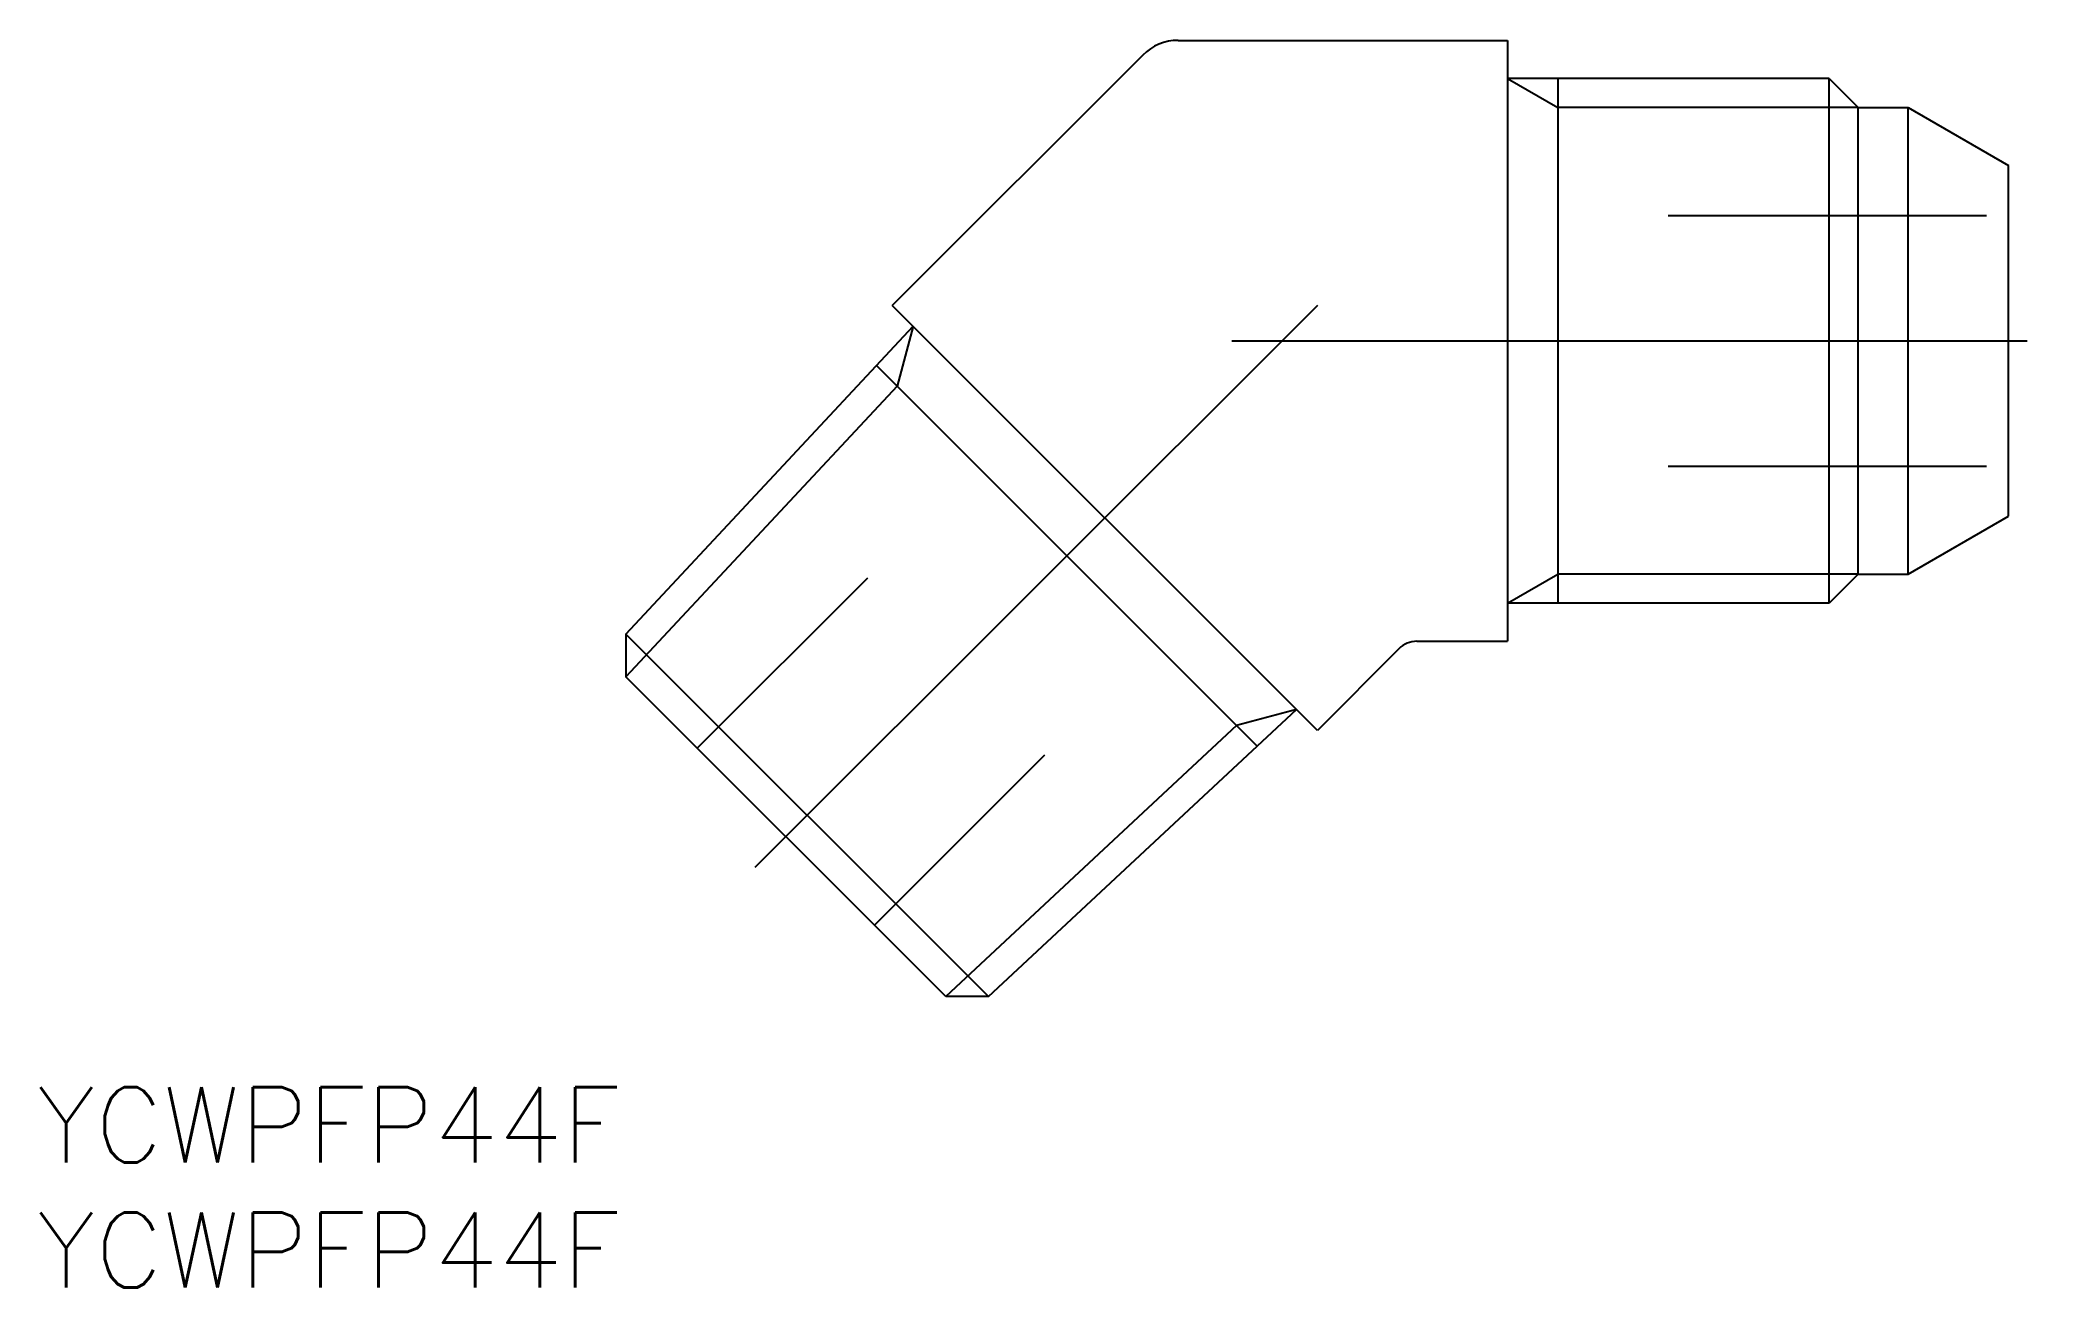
# Model space of a CAD drawing. Extents: x -78.6 to 2, y -37.8 to 12.
import ezdxf

# ---------------------------------------------------------------- set-up
doc = ezdxf.new("R2010")
doc.units = 0
doc.linetypes.add('CENTER', pattern=[50.8, 31.75, -6.35, 6.35, -6.35])
doc.linetypes.add('DASHED', pattern=[19.05, 12.7, -6.35])
doc.layers.get('0').update_dxf_attribs({"linetype": 'CONTINUOUS'})
doc.layers.add('CENTER', color=1, linetype='CENTER')
doc.styles.get("Standard").update_dxf_attribs({"font": 'txt.shx', "height": 3, "bigfont": 'bigfont.shx'})

msp = doc.modelspace()

# ---------------------------------------------------------------- linework, layer by layer
at = {"color": 7, "linetype": 'CONTINUOUS'}
for p, q in [((-34.556, 11.414), (-44.556, 1.414)), ((-33.142, 12), (-20, 12)), ((-20, 12), (-20, -12)), ((-7.162, 10.477), (-20, 10.477)), ((-17.987, 10.477), (-17.987, -10.477)), ((-7.162, -10.477), (-7.162, 10.477)), ((-7.162, 10.477), (-6, 9.315)), ((-6, 9.315), (-4, 9.315)), ((-6, -9.316), (-6, 9.315)), ((-4, -9.316), (-4, 9.315)), ((-4, 9.315), (0, 7.006)), ((0, -7.006), (0, 7.006)), ((-27.586, -15.556), (-44.556, 1.414)), ((-55.185, -11.711), (-43.723, 0.581)), ((-45.185, -0.987), (-29.987, -16.185)), ((-4, -9.316), (0, -7.006)), ((-6, -9.316), (-7.162, -10.477)), ((-6, -9.316), (-4, -9.316)), ((-7.162, -10.477), (-20, -10.477)), ((-55.185, -11.711), (-40.711, -26.185)), ((-55.185, -11.711), (-55.185, -13.413)), ((-23.615, -12), (-20, -12)), ((-24.322, -12.293), (-27.586, -15.556)), ((-42.413, -26.185), (-55.185, -13.413)), ((-40.711, -26.185), (-28.419, -14.723)), ((-40.711, -26.185), (-42.413, -26.185))]:
    msp.add_line(p, q, dxfattribs=at)
at = {"color": 3, "linetype": 'CONTINUOUS'}
for p, q in [((-20, 10.477), (-17.987, 9.315)), ((-6, 9.315), (-17.987, 9.315)), ((-43.723, 0.581), (-44.363, -1.809)), ((-44.363, -1.809), (-55.185, -13.413)), ((-20, -10.477), (-17.987, -9.316)), ((-6, -9.316), (-17.987, -9.316)), ((-28.419, -14.723), (-30.809, -15.363)), ((-30.809, -15.363), (-42.413, -26.185))]:
    msp.add_line(p, q, dxfattribs=at)
at = {"color": 3, "linetype": 'DASHED'}
for p, q in [((-13.581, 5), (0, 5)), ((-13.581, -5), (0, -5)), ((-45.545, -9.474), (-52.335, -16.263)), ((-38.474, -16.545), (-45.263, -23.335))]:
    msp.add_line(p, q, dxfattribs=at)
at = {"color": 7, "linetype": 'CONTINUOUS'}
for centre, radius in [((-33.142, 10), 2), ((-23.615, -13), 1)]:
    msp.add_arc(centre, radius, 90, 135, dxfattribs=at)
at = {"layer": 'CENTER', "color": 1, "linetype": 'CENTER'}
for p, q in [((-27.586, 1.414), (-50.213, -21.213)), ((-31, 0), (2, 0))]:
    msp.add_line(p, q, dxfattribs=at)

# ---------------------------------------------------------------- texts
at = {"color": 7, "linetype": 'CONTINUOUS'}
for p in [(-78.683, -32.811), (-78.683, -37.811)]:
    msp.add_text('YCWPFP44F', height=3, dxfattribs=at).set_placement(p)

doc.saveas('drawing.dxf')
